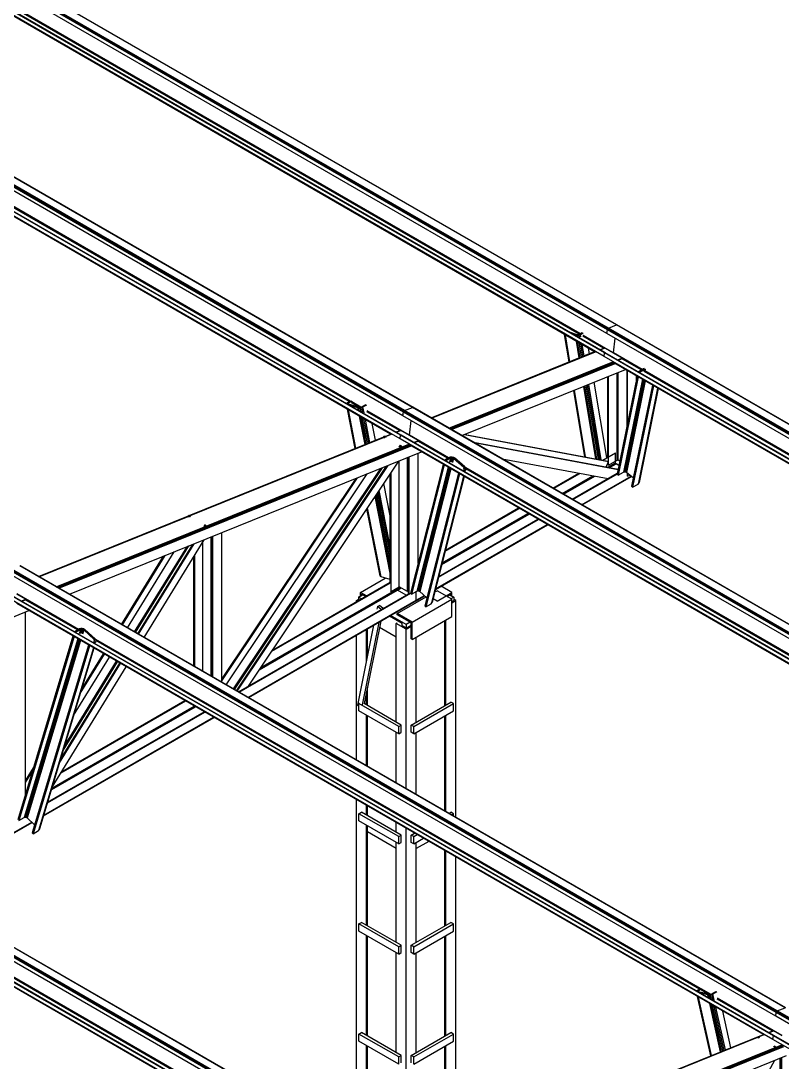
# Model space of a CAD drawing. Header units: millimetres. Extents: x 357 to 945, y 547 to 720.
# Drawn here: x 586.522 to 589.23, y 662.074 to 665.779 of the extents above; entities that cross this region are included whole.
import ezdxf

# ---------------------------------------------------------------- set-up
doc = ezdxf.new("R2010")
doc.units = ezdxf.units.MM
doc.layers.add('PLANTA-VIS', color=7, linetype='Continuous')

msp = doc.modelspace()

# ---------------------------------------------------------------- linework, layer by layer
at = {"layer": 'PLANTA-VIS', "extrusion": (6.79673e-13, 0.816497, 0.57735)}
for p, q in [((588.61002, 664.68318), (585.88766, 666.25494)), ((588.61127, 664.68458), (585.88891, 666.25634)), ((588.61264, 664.68545), (585.89028, 666.25721)), ((588.64061, 664.69676), (585.91825, 666.26851)), ((588.64192, 664.69697), (585.91955, 666.26873)), ((588.64293, 664.69649), (585.92057, 666.26824)), ((588.60705, 664.66667), (585.88469, 666.23843)), ((588.60863, 664.6797), (585.88626, 666.25146)), ((588.60909, 664.68146), (585.88673, 666.25322)), ((588.59709, 664.58421), (585.87472, 666.15597)), ((588.59866, 664.59724), (585.8763, 666.16899)), ((588.60041, 664.59795), (585.87805, 666.1697)), ((588.56404, 664.60178), (585.90789, 666.13531)), ((588.56306, 664.60159), (585.90981, 666.13344)), ((588.50838, 664.664), (586.01668, 666.10258)), ((588.50921, 664.66435), (586.01752, 666.10293)), ((588.51015, 664.66487), (586.01833, 666.10352)), ((588.51112, 664.66543), (586.019, 666.10426)), ((588.51201, 664.66594), (586.01942, 666.10504)), ((587.88332, 664.38659), (585.16096, 665.95834)), ((587.88378, 664.38836), (585.16142, 665.96011)), ((587.88471, 664.39007), (585.16235, 665.96183)), ((587.88596, 664.39147), (585.1636, 665.96323)), ((587.88734, 664.39234), (585.16498, 665.9641)), ((587.91531, 664.40362), (585.19295, 665.97538)), ((587.91661, 664.40383), (585.19425, 665.97559)), ((587.91763, 664.40335), (585.19527, 665.97511)), ((587.88173, 664.37356), (585.15937, 665.94532)), ((587.87173, 664.29109), (585.14937, 665.86284)), ((587.8733, 664.3041), (585.15094, 665.87586)), ((587.8387, 664.30863), (585.18251, 665.84219)), ((587.83772, 664.30844), (585.18443, 665.84032)), ((587.87505, 664.30481), (585.3088, 665.78644)), ((587.69419, 664.42615), (585.38159, 665.76134)), ((587.69331, 664.42564), (585.38256, 665.75976)), ((587.69234, 664.42508), (585.38289, 665.75844)), ((587.69142, 664.42455), (585.38319, 665.75721)), ((587.69069, 664.42413), (585.38326, 665.75633)), ((588.4722, 664.56486), (588.45586, 664.66348)), ((588.47274, 664.56508), (588.45649, 664.66311)), ((588.47507, 664.56602), (588.45924, 664.66153)), ((588.49817, 664.663), (588.47709, 664.67002)), ((588.49463, 664.66096), (588.48668, 664.66361)), ((588.49817, 664.663), (588.50071, 664.66253)), ((588.50071, 664.66253), (588.50374, 664.66265)), ((588.50368, 664.66039), (588.50861, 664.66146)), ((588.50374, 664.66265), (588.50677, 664.66331)), ((588.50677, 664.66331), (588.50936, 664.66442)), ((588.50861, 664.66146), (588.51282, 664.66327)), ((588.50999, 664.65312), (588.50861, 664.66146)), ((588.50936, 664.66442), (588.51889, 664.66991)), ((588.51282, 664.66327), (588.52245, 664.66883)), ((588.51434, 664.65406), (588.51282, 664.66327)), ((588.60705, 664.66667), (588.60863, 664.6797)), ((588.60705, 664.66667), (588.60863, 664.6797)), ((591.32941, 663.09492), (588.60705, 664.66667)), ((588.60863, 664.6797), (588.60909, 664.68146)), ((588.60863, 664.6797), (588.60909, 664.68146)), ((591.33099, 663.10795), (588.60863, 664.6797)), ((588.60909, 664.68146), (588.61002, 664.68318)), ((588.60909, 664.68146), (588.61002, 664.68318)), ((591.33145, 663.10971), (588.60909, 664.68146)), ((588.61002, 664.68318), (588.61127, 664.68458)), ((588.61002, 664.68318), (588.61127, 664.68458)), ((591.33238, 663.11143), (588.61002, 664.68318)), ((588.61127, 664.68458), (588.61264, 664.68545)), ((588.61127, 664.68458), (588.61264, 664.68545)), ((591.33363, 663.11283), (588.61127, 664.68458)), ((588.61264, 664.68545), (588.64061, 664.69676)), ((588.61264, 664.68545), (588.64061, 664.69676)), ((591.335, 663.11369), (588.61264, 664.68545)), ((588.64061, 664.69676), (588.64192, 664.69697)), ((588.64061, 664.69676), (588.64192, 664.69697)), ((591.36298, 663.125), (588.64061, 664.69676)), ((588.64192, 664.69697), (588.64293, 664.69649)), ((588.64192, 664.69697), (588.64293, 664.69649)), ((591.36428, 663.12521), (588.64192, 664.69697)), ((591.3653, 663.12473), (588.64293, 664.69649)), ((588.49463, 664.66096), (588.49878, 664.66022)), ((588.49499, 664.65881), (588.49463, 664.66096)), ((588.50815, 664.57939), (588.49827, 664.63899)), ((588.49878, 664.66022), (588.50368, 664.66039)), ((588.49943, 664.65624), (588.49878, 664.66022)), ((588.51192, 664.58092), (588.50272, 664.63642)), ((588.50488, 664.65314), (588.50368, 664.66039)), ((588.51654, 664.58278), (588.50817, 664.63328)), ((588.52133, 664.58472), (588.51382, 664.63001)), ((588.52555, 664.58643), (588.51881, 664.62714)), ((588.59456, 664.61424), (588.52117, 664.65661)), ((588.59545, 664.61456), (588.52185, 664.65705)), ((588.59665, 664.61493), (588.52241, 664.65779)), ((588.63007, 664.59676), (588.52277, 664.65871)), ((588.63031, 664.59764), (588.52287, 664.65967)), ((588.63031, 664.59764), (588.63658, 664.64962)), ((588.63031, 664.59764), (588.63658, 664.64962)), ((587.98142, 664.36652), (588.56338, 664.60172)), ((587.9817, 664.36636), (588.5644, 664.60185)), ((587.98294, 664.36564), (588.56601, 664.60128)), ((588.54516, 664.59435), (588.54194, 664.61378)), ((588.5816, 664.6088), (588.59698, 664.61502)), ((588.58285, 664.60809), (588.59887, 664.61456)), ((588.59709, 664.58421), (588.59866, 664.59724)), ((588.59709, 664.58421), (588.59866, 664.59724)), ((588.59866, 664.59724), (588.60041, 664.59795)), ((588.59866, 664.59724), (588.60041, 664.59795)), ((591.32102, 663.02548), (588.59866, 664.59724)), ((591.32277, 663.02619), (588.60041, 664.59795)), ((588.62999, 664.5966), (588.63007, 664.59676)), ((588.62999, 664.5966), (588.63007, 664.59676)), ((588.63007, 664.59676), (588.63031, 664.59764)), ((588.63007, 664.59676), (588.63031, 664.59764)), ((588.73156, 664.53817), (588.63007, 664.59676)), ((588.73244, 664.53868), (588.63031, 664.59764)), ((588.04517, 664.32971), (588.62823, 664.56536)), ((588.04717, 664.32856), (588.62987, 664.56405)), ((588.04965, 664.32713), (588.63161, 664.56232)), ((588.0522, 664.32565), (588.63384, 664.56072)), ((588.05446, 664.32435), (588.6361, 664.55942)), ((588.59709, 664.58421), (588.59712, 664.58332)), ((591.31945, 663.01246), (588.59709, 664.58421)), ((588.59709, 664.58421), (588.59712, 664.58332)), ((591.2864, 663.03002), (588.63025, 664.56355)), ((591.28542, 663.02983), (588.63217, 664.56168)), ((588.64507, 664.57216), (588.6611, 664.57864)), ((588.64707, 664.571), (588.66246, 664.57722)), ((588.72894, 664.53665), (588.66201, 664.5753)), ((588.72966, 664.53707), (588.66251, 664.57584)), ((588.73058, 664.5376), (588.66256, 664.57688)), ((588.09148, 664.30298), (588.67312, 664.53805)), ((588.61213, 664.21155), (588.61213, 664.5134)), ((588.64325, 664.21582), (588.64325, 664.52597)), ((588.71463, 664.51408), (588.64358, 664.16732)), ((588.64422, 664.2162), (588.64422, 664.52637)), ((588.64537, 664.21634), (588.64537, 664.52683)), ((588.64652, 664.2162), (588.64652, 664.5273)), ((588.64749, 664.21582), (588.64749, 664.52769)), ((588.6786, 664.33822), (588.6786, 664.53488)), ((588.68072, 664.34858), (588.68072, 664.53365)), ((588.71183, 664.50043), (588.71183, 664.51569)), ((588.71314, 664.50678), (588.71314, 664.51494)), ((588.7136, 664.50902), (588.7136, 664.51467)), ((588.71796, 664.53031), (588.71791, 664.5301)), ((588.71796, 664.53031), (588.73705, 664.54134)), ((588.71892, 664.52952), (588.71796, 664.53031)), ((588.72195, 664.52777), (588.74051, 664.53849)), ((588.73705, 664.54134), (588.74075, 664.54263)), ((588.74051, 664.53849), (588.73894, 664.53079)), ((591.23074, 663.09224), (588.73905, 664.53082)), ((591.23157, 663.09259), (588.73988, 664.53117)), ((588.74051, 664.53849), (588.7431, 664.5394)), ((591.23251, 663.09311), (588.74069, 664.53176)), ((591.23348, 663.09368), (588.74136, 664.5325)), ((591.23437, 663.09419), (588.74178, 664.53328)), ((588.7431, 664.5394), (588.74194, 664.53375)), ((588.7431, 664.5394), (588.74443, 664.53943)), ((588.56759, 664.22063), (588.52492, 664.47815)), ((588.57174, 664.21986), (588.52869, 664.47968)), ((588.57683, 664.21891), (588.53331, 664.48154)), ((588.5821, 664.21792), (588.5381, 664.48348)), ((588.58675, 664.21705), (588.54233, 664.48519)), ((588.60629, 664.22541), (588.56193, 664.49311)), ((588.61001, 664.22857), (588.61001, 664.51254)), ((588.71825, 664.51199), (588.64662, 664.16241)), ((588.7333, 664.5033), (588.66571, 664.17343)), ((588.73545, 664.50206), (588.66831, 664.17434)), ((588.73815, 664.5005), (588.67134, 664.17441)), ((588.741, 664.49885), (588.67436, 664.17364)), ((588.74354, 664.49739), (588.6769, 664.17215)), ((588.76884, 664.48278), (588.69505, 664.12262)), ((588.77245, 664.48069), (588.69851, 664.11978)), ((588.52801, 664.22803), (588.48897, 664.46362)), ((588.5286, 664.22792), (588.48951, 664.46384)), ((588.53117, 664.22744), (588.49184, 664.46478)), ((588.78751, 664.472), (588.7176, 664.1308)), ((588.78957, 664.47081), (588.72043, 664.1334)), ((588.78989, 664.47063), (588.72147, 664.13672)), ((587.6809, 664.41691), (587.68152, 664.41825)), ((587.68152, 664.41825), (587.68437, 664.42048)), ((587.68437, 664.42048), (587.69621, 664.42732)), ((587.68539, 664.41674), (587.68603, 664.41814)), ((587.68594, 664.41554), (587.68539, 664.41674)), ((587.68762, 664.41469), (587.68594, 664.41554)), ((587.68603, 664.41814), (587.68779, 664.41952)), ((587.68661, 664.4152), (587.68603, 664.41814)), ((587.72461, 664.40422), (587.68762, 664.41469)), ((587.68779, 664.41952), (587.69977, 664.42643)), ((587.68847, 664.41604), (587.68779, 664.41952)), ((587.72108, 664.40218), (587.69229, 664.41033)), ((587.72536, 664.40412), (587.6984, 664.41968)), ((587.72724, 664.40388), (587.69909, 664.42013)), ((587.72886, 664.40399), (587.69964, 664.42087)), ((587.73051, 664.40417), (587.69996, 664.4218)), ((587.73176, 664.40447), (587.70004, 664.42278)), ((587.72108, 664.40218), (587.72519, 664.40162)), ((587.72295, 664.39263), (587.72108, 664.40218)), ((587.72461, 664.40422), (587.72714, 664.40387)), ((587.72519, 664.40162), (587.73007, 664.40195)), ((587.72714, 664.40387), (587.73014, 664.40408)), ((587.73007, 664.40195), (587.73498, 664.40313)), ((587.73303, 664.38681), (587.73007, 664.40195)), ((587.73014, 664.40408), (587.73316, 664.4048)), ((587.73316, 664.4048), (587.73575, 664.40593)), ((587.73498, 664.40313), (587.73918, 664.40497)), ((587.73882, 664.38351), (587.73498, 664.40313)), ((587.73575, 664.40593), (587.74957, 664.41391)), ((587.73918, 664.40497), (587.75313, 664.41302)), ((587.7432, 664.38444), (587.73918, 664.40497)), ((587.88734, 664.39234), (587.91531, 664.40362)), ((587.88734, 664.39234), (587.91531, 664.40362)), ((587.91531, 664.40362), (587.91661, 664.40383)), ((587.91531, 664.40362), (587.91661, 664.40383)), ((590.63767, 662.83186), (587.91531, 664.40362)), ((587.91661, 664.40383), (587.91763, 664.40335)), ((587.91661, 664.40383), (587.91763, 664.40335)), ((590.63897, 662.83208), (587.91661, 664.40383)), ((590.63999, 662.83159), (587.91763, 664.40335)), ((587.71151, 664.25744), (587.68417, 664.3971)), ((587.71199, 664.25763), (587.68475, 664.39676)), ((587.71425, 664.25855), (587.68751, 664.39517)), ((587.72746, 664.39002), (587.72519, 664.40162)), ((587.74664, 664.27163), (587.72691, 664.37242)), ((587.75034, 664.27313), (587.73141, 664.36982)), ((587.75492, 664.27498), (587.73699, 664.3666)), ((587.86918, 664.32108), (587.75313, 664.38808)), ((587.87008, 664.32141), (587.75382, 664.38853)), ((587.87127, 664.32177), (587.75437, 664.38927)), ((587.9047, 664.3036), (587.7547, 664.3902)), ((587.90494, 664.30448), (587.75477, 664.39118)), ((587.88173, 664.37356), (587.88332, 664.38659)), ((587.88173, 664.37356), (587.88332, 664.38659)), ((590.60409, 662.80181), (587.88173, 664.37356)), ((587.88332, 664.38659), (587.88378, 664.38836)), ((587.88332, 664.38659), (587.88378, 664.38836)), ((590.60568, 662.81483), (587.88332, 664.38659)), ((587.88378, 664.38836), (587.88471, 664.39007)), ((587.88378, 664.38836), (587.88471, 664.39007)), ((590.60615, 662.8166), (587.88378, 664.38836)), ((587.88471, 664.39007), (587.88596, 664.39147)), ((587.88471, 664.39007), (587.88596, 664.39147)), ((590.60707, 662.81831), (587.88471, 664.39007)), ((587.88596, 664.39147), (587.88734, 664.39234)), ((587.88596, 664.39147), (587.88734, 664.39234)), ((590.60832, 662.81971), (587.88596, 664.39147)), ((590.6097, 662.82058), (587.88734, 664.39234)), ((587.75969, 664.27691), (587.74279, 664.36325)), ((587.76392, 664.27862), (587.74793, 664.36028)), ((587.78361, 664.28658), (587.77189, 664.34645)), ((587.90494, 664.30448), (587.91126, 664.35652)), ((587.90494, 664.30448), (587.91126, 664.35652)), ((587.12065, 664.01864), (587.81349, 664.29865)), ((587.12093, 664.01848), (587.81323, 664.29827)), ((587.12217, 664.01776), (587.81212, 664.2966)), ((587.81116, 664.29517), (587.8155, 664.30166)), ((587.81399, 664.29354), (587.81833, 664.30003)), ((587.81833, 664.30003), (587.8155, 664.30166)), ((587.81774, 664.30037), (587.83803, 664.30857)), ((587.81802, 664.3002), (587.83904, 664.3087)), ((587.81833, 664.30003), (587.82203, 664.29679)), ((587.81904, 664.2994), (587.84065, 664.30813)), ((587.85626, 664.31566), (587.87162, 664.32187)), ((587.8575, 664.31494), (587.87351, 664.32141)), ((587.87173, 664.29109), (587.8733, 664.3041)), ((587.87173, 664.29109), (587.8733, 664.3041)), ((587.87173, 664.29109), (587.87177, 664.29017)), ((590.59409, 662.71933), (587.87173, 664.29109)), ((587.87173, 664.29109), (587.87177, 664.29017)), ((587.8733, 664.3041), (587.87505, 664.30481)), ((587.8733, 664.3041), (587.87505, 664.30481)), ((590.59567, 662.73235), (587.8733, 664.3041)), ((588.02873, 664.21609), (587.87505, 664.30481)), ((587.90462, 664.30345), (587.9047, 664.3036)), ((587.90462, 664.30345), (587.9047, 664.3036)), ((587.9047, 664.3036), (587.90494, 664.30448)), ((587.9047, 664.3036), (587.90494, 664.30448)), ((588.0425, 664.22404), (587.9047, 664.3036)), ((588.04339, 664.22455), (587.90494, 664.30448)), ((588.10074, 664.30672), (588.61302, 664.21104)), ((588.10261, 664.30748), (588.61019, 664.21268)), ((586.64863, 663.76531), (587.90288, 664.27221)), ((586.65064, 663.76415), (587.90451, 664.2709)), ((586.65311, 663.76272), (587.90626, 664.26918)), ((586.65566, 663.76125), (587.9085, 664.26758)), ((586.65792, 663.75995), (587.91076, 664.26627)), ((587.86844, 664.26211), (587.87277, 664.26859)), ((587.87127, 664.26047), (587.8756, 664.26696)), ((587.8756, 664.26696), (587.87277, 664.26859)), ((587.8756, 664.26696), (587.87931, 664.26372)), ((590.56106, 662.73688), (587.90487, 664.27043)), ((590.56008, 662.73669), (587.90679, 664.26856)), ((587.91973, 664.27902), (587.93573, 664.28548)), ((587.92173, 664.27786), (587.9371, 664.28407)), ((588.03989, 664.22253), (587.93666, 664.28212)), ((588.04061, 664.22295), (587.93715, 664.28268)), ((588.04153, 664.22348), (587.9372, 664.28371)), ((588.1319, 664.27964), (588.64689, 664.18345)), ((588.13473, 664.278), (588.64667, 664.18239)), ((586.69494, 663.73857), (587.94777, 664.2449)), ((587.89718, 663.74875), (587.89718, 664.22446)), ((587.90001, 663.75039), (587.90001, 664.2256)), ((587.90072, 663.73986), (587.90072, 664.22588)), ((587.90355, 663.74109), (587.90355, 664.22703)), ((587.93537, 663.84986), (587.93537, 664.23989)), ((588.02789, 664.2156), (588.04698, 664.22662)), ((588.03303, 664.2136), (588.05041, 664.22363)), ((588.05041, 664.22363), (588.04663, 664.20871)), ((588.04698, 664.22662), (588.05118, 664.22807)), ((588.05299, 664.22452), (588.04916, 664.20938)), ((588.05041, 664.22363), (588.05299, 664.22452)), ((588.05118, 664.22807), (588.05609, 664.22811)), ((588.05601, 664.22455), (588.05219, 664.20943)), ((588.05299, 664.22452), (588.05601, 664.22455)), ((588.05902, 664.2237), (588.05526, 664.20886)), ((588.05601, 664.22455), (588.05902, 664.2237)), ((588.05609, 664.22811), (588.06097, 664.22673)), ((588.06154, 664.22212), (588.05791, 664.20775)), ((588.05902, 664.2237), (588.06154, 664.22212)), ((588.06097, 664.22673), (588.06508, 664.22417)), ((588.09855, 664.18987), (588.06154, 664.22212)), ((588.10208, 664.19191), (588.06508, 664.22417)), ((588.235, 664.22011), (588.61093, 664.1499)), ((588.59246, 664.21599), (588.63767, 664.24209)), ((588.60613, 664.22633), (588.61001, 664.22857)), ((588.63767, 664.20616), (588.63767, 664.24209)), ((587.27838, 663.40172), (587.80269, 664.18627)), ((587.28039, 663.40056), (587.80651, 664.18781)), ((587.28192, 663.39968), (587.8094, 664.18898)), ((587.28926, 663.39544), (587.82333, 664.19461)), ((587.29209, 663.39381), (587.8287, 664.19678)), ((587.33169, 663.41133), (587.86692, 664.21223)), ((587.80423, 664.18125), (587.80375, 664.18369)), ((587.86819, 663.76549), (587.86819, 664.21274)), ((588.02414, 664.20081), (587.90826, 663.7427)), ((588.0278, 664.1987), (587.91146, 663.73884)), ((588.04202, 664.19049), (587.93055, 663.74986)), ((588.04408, 664.1893), (587.93314, 663.75075)), ((588.04671, 664.18778), (587.93616, 663.75078)), ((588.04952, 664.18616), (587.93917, 663.74993)), ((588.05207, 664.18469), (587.94169, 663.74835)), ((588.02789, 664.2156), (588.02781, 664.2153)), ((588.02904, 664.21459), (588.02789, 664.2156)), ((590.59741, 662.73305), (588.03116, 664.21468)), ((588.09322, 664.17885), (588.09837, 664.18183)), ((588.09855, 664.18987), (588.09731, 664.185)), ((588.09837, 664.18183), (588.10012, 664.18345)), ((588.10022, 664.1878), (588.09855, 664.18987)), ((588.10022, 664.1878), (588.09914, 664.18352)), ((588.10012, 664.18345), (588.10077, 664.18553)), ((588.10077, 664.18553), (588.10022, 664.1878)), ((588.1018, 664.17884), (588.10464, 664.18146)), ((588.10479, 664.18853), (588.10208, 664.19191)), ((590.41656, 662.8544), (588.10395, 664.18958)), ((588.10464, 664.18146), (588.10403, 664.17903)), ((588.10464, 664.18146), (588.1057, 664.18487)), ((588.1057, 664.18487), (588.10479, 664.18853)), ((588.1057, 664.18487), (588.10484, 664.18148)), ((590.41567, 662.85389), (588.10492, 664.188)), ((590.4147, 662.85332), (588.10525, 664.18669)), ((590.41378, 662.8528), (588.10555, 664.18546)), ((590.41306, 662.85238), (588.10562, 664.18458)), ((588.60454, 664.19136), (588.61302, 664.21104)), ((588.61302, 664.21104), (588.61019, 664.21268)), ((588.6102, 664.1903), (588.63767, 664.20616)), ((588.61167, 664.19003), (588.63783, 664.20513)), ((588.61213, 664.19786), (588.64325, 664.21582)), ((588.61213, 664.19786), (588.61213, 664.20899)), ((588.61342, 664.1897), (588.63829, 664.20406)), ((588.61515, 664.18938), (588.63897, 664.20314)), ((588.61661, 664.18911), (588.63979, 664.20249)), ((588.63783, 664.20513), (588.63767, 664.20616)), ((588.63829, 664.20406), (588.63783, 664.20513)), ((588.63897, 664.20314), (588.63829, 664.20406)), ((588.63979, 664.20249), (588.63897, 664.20314)), ((588.64963, 664.19681), (588.63979, 664.20249)), ((588.64325, 664.21582), (588.64422, 664.2162)), ((588.64422, 664.2162), (588.64537, 664.21634)), ((588.64537, 664.21634), (588.64652, 664.2162)), ((588.64652, 664.2162), (588.64749, 664.21582)), ((588.65288, 664.21271), (588.64749, 664.21582)), ((587.2371, 663.4303), (587.71996, 664.15283)), ((587.2371, 663.43616), (587.71459, 664.15066)), ((587.25292, 663.41642), (587.75436, 664.16673)), ((587.78029, 664.14542), (587.77981, 664.14786)), ((587.78427, 664.15138), (587.78379, 664.15382)), ((587.7878, 664.15665), (587.78732, 664.1591)), ((587.83637, 663.77987), (587.83637, 664.16651)), ((587.8392, 663.74875), (587.8392, 664.17074)), ((588.07887, 664.16921), (587.95942, 663.69704)), ((588.08253, 664.1671), (587.96285, 663.69404)), ((588.09675, 664.15889), (587.98194, 663.70507)), ((588.09865, 664.15779), (587.98479, 663.70769)), ((588.09882, 664.15769), (587.98584, 663.7111)), ((588.09752, 664.17637), (588.1018, 664.17884)), ((588.1018, 664.17884), (588.10136, 664.17711)), ((588.41518, 664.11609), (588.50728, 664.16926)), ((588.4173, 664.11486), (588.51049, 664.16866)), ((588.44842, 664.0969), (588.5575, 664.15988)), ((588.44939, 664.09633), (588.55898, 664.1596)), ((588.45054, 664.09567), (588.56072, 664.15928)), ((588.45169, 664.09501), (588.56245, 664.15896)), ((588.45266, 664.09445), (588.56391, 664.15868)), ((588.48377, 664.07649), (588.64392, 664.16895)), ((588.48589, 664.07526), (588.64446, 664.16681)), ((588.51701, 664.0573), (588.69301, 664.15891)), ((588.51831, 664.05655), (588.69408, 664.15803)), ((588.51877, 664.05628), (588.69446, 664.15772)), ((588.64662, 664.16241), (588.64446, 664.16418)), ((588.64662, 664.16241), (588.66571, 664.17343)), ((588.66571, 664.17343), (588.66831, 664.17434)), ((588.66831, 664.17434), (588.67134, 664.17441)), ((588.67134, 664.17441), (588.67436, 664.17364)), ((588.67436, 664.17364), (588.6769, 664.17215)), ((588.70112, 664.15225), (588.6769, 664.17215)), ((588.68072, 664.15826), (588.68072, 664.16901)), ((588.68072, 664.15826), (588.68841, 664.1627)), ((587.77338, 664.13507), (587.7729, 664.13752)), ((587.77647, 664.1397), (587.77599, 664.14214)), ((587.83637, 663.90855), (587.79731, 664.10806)), ((587.83637, 664.01709), (587.81375, 664.13266)), ((588.69851, 664.11978), (588.69505, 664.12262)), ((588.69851, 664.11978), (588.7176, 664.1308)), ((588.7176, 664.1308), (588.72043, 664.1334)), ((588.72043, 664.1334), (588.72147, 664.13672)), ((587.74406, 664.0912), (587.74358, 664.09365)), ((587.74445, 664.0918), (587.74398, 664.09424)), ((587.74634, 664.09463), (587.74587, 664.09707)), ((587.83637, 663.81331), (587.78289, 664.08648)), ((587.83637, 663.83373), (587.78598, 664.09111)), ((587.83637, 663.85898), (587.7898, 664.09683)), ((587.83637, 663.88526), (587.79378, 664.10279)), ((587.80032, 663.80382), (587.75357, 664.04261)), ((587.80122, 663.80185), (587.75397, 664.04321)), ((587.80393, 663.80049), (587.75586, 664.04603)), ((588.03166, 663.89221), (588.29516, 664.04434)), ((588.03238, 663.89508), (588.29304, 664.04556)), ((586.58488, 663.80212), (587.11876, 664.01788)), ((586.58517, 663.80195), (587.11853, 664.01751)), ((586.58641, 663.80124), (587.11753, 664.01589)), ((587.11668, 664.0145), (587.1196, 664.01925)), ((587.11951, 664.01287), (587.12243, 664.01761)), ((587.12243, 664.01761), (587.1196, 664.01925)), ((587.12243, 664.01761), (587.12567, 664.01536)), ((588.0082, 663.79946), (588.36375, 664.00474)), ((588.00892, 663.80233), (588.36163, 664.00596)), ((588.01956, 663.8444), (588.33051, 664.02393)), ((588.0199, 663.84571), (588.32954, 664.02449)), ((588.02029, 663.84726), (588.3284, 664.02515)), ((588.02068, 663.84882), (588.32725, 664.02581)), ((588.02102, 663.85014), (588.32627, 664.02638)), ((587.17396, 663.98143), (587.17688, 663.98618)), ((587.17679, 663.9798), (587.1797, 663.98454)), ((587.1797, 663.98454), (587.17688, 663.98618)), ((587.1797, 663.98454), (587.18295, 663.98229)), ((587.2371, 663.42556), (587.2371, 663.95769)), ((587.99695, 663.75501), (588.39662, 663.98576)), ((587.99711, 663.75563), (588.39616, 663.98603)), ((587.99755, 663.75739), (588.39486, 663.98678)), ((586.96104, 663.58494), (587.17483, 663.93252)), ((587.16992, 663.46434), (587.16992, 663.92454)), ((587.19892, 663.4476), (587.19892, 663.94225)), ((587.20174, 663.44597), (587.20174, 663.9434)), ((587.20245, 663.44556), (587.20245, 663.94368)), ((587.20528, 663.44393), (587.20528, 663.94483)), ((586.90176, 663.61916), (587.06794, 663.88932)), ((586.92722, 663.60447), (587.11384, 663.90787)), ((586.92922, 663.60331), (587.11745, 663.90933)), ((586.93076, 663.60243), (587.12022, 663.91045)), ((586.93819, 663.59813), (587.13363, 663.91587)), ((586.94102, 663.5965), (587.13873, 663.91793)), ((586.88092, 663.6312), (587.03034, 663.87412)), ((586.88374, 663.62957), (587.03544, 663.87619)), ((587.1381, 663.48271), (587.1381, 663.87281)), ((587.14093, 663.48108), (587.14093, 663.87741)), ((589.20914, 662.25043), (586.48678, 663.82218)), ((589.20961, 662.2522), (586.48725, 663.82396)), ((589.21054, 662.25391), (586.48817, 663.82567)), ((589.21179, 662.25531), (586.48943, 663.82707)), ((589.21317, 662.25618), (586.49081, 663.82794)), ((589.24113, 662.26746), (586.51877, 663.83922)), ((589.24243, 662.26767), (586.52007, 663.83943)), ((589.24345, 662.26719), (586.52109, 663.83895)), ((587.90001, 663.82289), (587.90072, 663.82248)), ((587.90001, 663.81865), (587.90072, 663.81906)), ((587.90001, 663.8162), (587.90072, 663.81661)), ((589.20756, 662.2374), (586.4852, 663.80916)), ((587.4152, 663.5363), (587.83673, 663.77966)), ((587.41787, 663.54029), (587.83637, 663.78191)), ((587.73045, 663.74524), (587.81883, 663.79627)), ((587.80122, 663.80185), (587.80032, 663.80382)), ((587.80393, 663.80049), (587.80122, 663.80185)), ((587.83637, 663.7913), (587.80393, 663.80049)), ((587.90001, 663.78028), (587.90072, 663.78069)), ((587.90001, 663.77915), (587.90072, 663.77956)), ((587.90001, 663.77782), (587.90072, 663.77823)), ((587.90001, 663.7765), (587.90072, 663.7769)), ((587.90001, 663.77538), (587.90072, 663.77579)), ((589.19913, 662.16795), (586.47677, 663.7397)), ((586.71247, 663.60533), (586.47852, 663.74041)), ((586.72612, 663.61336), (586.50816, 663.7392)), ((586.727, 663.61387), (586.5084, 663.74008)), ((587.29672, 663.39114), (587.90319, 663.74129)), ((587.29884, 663.38991), (587.90907, 663.74223)), ((587.37078, 663.46982), (587.86197, 663.75341)), ((587.372, 663.47165), (587.86116, 663.75406)), ((587.37343, 663.4738), (587.86047, 663.75499)), ((587.37488, 663.47597), (587.86001, 663.75606)), ((587.37611, 663.4778), (587.85985, 663.75709)), ((587.72338, 663.72891), (587.73752, 663.73708)), ((587.75165, 663.733), (587.73045, 663.74524)), ((587.73045, 663.73299), (587.73045, 663.74524)), ((587.73398, 663.73503), (587.73398, 663.73912)), ((587.74812, 663.73096), (587.73398, 663.73912)), ((587.8392, 663.74875), (587.83673, 663.75018)), ((587.8392, 663.74875), (587.86819, 663.76549)), ((587.85985, 663.75709), (587.8713, 663.7637)), ((587.85985, 663.75709), (587.85985, 663.76067)), ((587.85985, 663.75709), (587.85985, 663.76067)), ((587.86001, 663.75606), (587.85985, 663.75709)), ((587.86001, 663.75606), (587.85985, 663.75709)), ((587.86001, 663.75606), (587.87227, 663.76313)), ((587.86047, 663.75499), (587.86001, 663.75606)), ((587.86047, 663.75499), (587.86001, 663.75606)), ((587.86047, 663.75499), (587.87343, 663.76247)), ((587.86116, 663.75406), (587.86047, 663.75499)), ((587.86116, 663.75406), (587.86047, 663.75499)), ((587.86116, 663.75406), (587.87457, 663.76181)), ((587.86197, 663.75341), (587.86116, 663.75406)), ((587.86197, 663.75341), (587.86116, 663.75406)), ((587.86197, 663.75341), (587.87554, 663.76125)), ((587.89308, 663.73545), (587.86197, 663.75341)), ((587.89308, 663.73545), (587.86197, 663.75341)), ((587.89718, 663.74875), (587.86819, 663.76549)), ((587.89718, 663.74875), (587.90001, 663.75039)), ((587.91146, 663.73884), (587.90907, 663.74092)), ((587.91146, 663.73884), (587.93055, 663.74986)), ((587.92844, 663.71749), (587.92844, 663.74864)), ((587.92844, 663.71749), (587.92844, 663.74864)), ((587.93055, 663.74986), (587.93314, 663.75075)), ((587.93314, 663.75075), (587.93616, 663.75078)), ((587.93616, 663.75078), (587.93917, 663.74993)), ((587.93917, 663.74993), (587.94169, 663.74835)), ((587.96686, 663.72641), (587.94169, 663.74835)), ((587.99489, 663.74686), (588.00268, 663.75136)), ((588.05572, 663.72075), (588.00268, 663.75136)), ((588.00268, 663.71462), (588.05572, 663.74524)), ((588.05572, 663.74524), (588.01787, 663.76709)), ((588.03804, 663.73095), (588.05218, 663.73912)), ((588.04865, 663.73708), (588.06279, 663.72891)), ((588.05218, 663.73503), (588.05218, 663.73912)), ((588.05572, 663.73299), (588.05572, 663.74524)), ((589.19755, 662.15493), (586.47519, 663.72668)), ((589.16453, 662.17248), (586.50834, 663.70603)), ((589.16354, 662.17228), (586.51026, 663.70416)), ((586.52319, 663.71461), (586.5392, 663.72108)), ((586.5252, 663.71346), (586.54056, 663.71967)), ((586.7235, 663.61185), (586.54013, 663.71772)), ((586.72423, 663.61227), (586.54061, 663.71828)), ((586.72514, 663.6128), (586.54067, 663.7193)), ((587.32995, 663.37195), (587.92844, 663.71749)), ((587.33125, 663.3712), (587.92811, 663.7158)), ((587.33171, 663.37093), (587.92719, 663.71474)), ((587.71631, 663.71658), (587.72338, 663.72066)), ((587.71976, 663.71459), (587.71631, 663.71658)), ((587.71631, 663.71259), (587.71631, 663.71658)), ((587.73398, 663.72279), (587.72338, 663.72891)), ((587.72338, 663.72891), (587.72338, 663.71667)), ((587.7907, 663.69489), (587.79777, 663.69897)), ((587.81107, 663.6881), (587.79777, 663.69897)), ((587.86126, 663.66972), (587.96391, 663.72898)), ((587.9143, 663.6391), (588.05572, 663.72075)), ((587.92719, 663.71474), (587.95911, 663.73316)), ((587.92811, 663.7158), (587.92719, 663.71474)), ((587.92811, 663.7158), (587.92719, 663.71474)), ((587.92811, 663.7158), (587.95875, 663.73348)), ((587.92844, 663.71749), (587.92811, 663.7158)), ((587.92844, 663.71749), (587.92811, 663.7158)), ((587.92844, 663.71749), (587.95771, 663.73439)), ((587.96285, 663.69404), (587.98194, 663.70507)), ((587.98194, 663.70507), (587.98479, 663.70769)), ((587.98479, 663.70769), (587.98584, 663.7111)), ((588.00268, 663.71462), (587.98877, 663.72266)), ((588.06279, 663.72891), (588.05218, 663.72279)), ((588.05572, 663.65951), (588.05572, 663.72075)), ((588.05572, 663.7125), (588.06279, 663.71658)), ((588.05572, 663.70842), (588.06986, 663.71658)), ((588.06279, 663.72891), (588.06279, 663.71658)), ((588.06986, 663.71658), (588.06279, 663.72066)), ((588.06986, 662.94476), (588.06986, 663.71658)), ((585.2984, 663.17417), (586.55124, 663.6805)), ((586.53883, 663.02671), (586.53883, 663.67548)), ((587.7907, 663.69489), (587.7888, 663.68543)), ((587.804, 663.68402), (587.7907, 663.69489)), ((587.89308, 663.63093), (587.83756, 663.66299)), ((587.86126, 663.66563), (587.86126, 663.66972)), ((587.9143, 663.6391), (587.86126, 663.66972)), ((587.91076, 663.63706), (587.86126, 663.66563)), ((587.96285, 663.69404), (587.95942, 663.69704)), ((587.77726, 663.62817), (587.71999, 663.3438)), ((587.79551, 663.63871), (587.73647, 663.34558)), ((587.80258, 663.64279), (587.74354, 663.34963)), ((587.87887, 663.63497), (587.83395, 663.66091)), ((587.85773, 663.63493), (587.86119, 663.63693)), ((587.85773, 663.2837), (587.85773, 663.63493)), ((587.89308, 663.61452), (587.85773, 663.63493)), ((587.87887, 663.63497), (587.87894, 663.63501)), ((587.87887, 663.62673), (587.87887, 663.63497)), ((587.89308, 663.6186), (587.87894, 663.62677)), ((587.90722, 663.6391), (587.89308, 663.63093)), ((587.89308, 663.63093), (587.89308, 663.6186)), ((587.89308, 663.6186), (587.91076, 663.62881)), ((587.89308, 663.61452), (587.91076, 663.62473)), ((587.91076, 663.5799), (587.91076, 663.63706)), ((587.9143, 663.57786), (588.05572, 663.65951)), ((587.9143, 663.57786), (587.9143, 663.6391)), ((588.03097, 663.3429), (588.03097, 663.64522)), ((588.0345, 663.34494), (588.0345, 663.64726)), ((586.70789, 663.59006), (586.51178, 662.93656)), ((586.71158, 663.58793), (586.51517, 662.93344)), ((586.71253, 663.60551), (586.71214, 663.60421)), ((586.71253, 663.60551), (586.73162, 663.61654)), ((586.71592, 663.6024), (586.71253, 663.60551)), ((586.71592, 663.6024), (586.71583, 663.60208)), ((586.71592, 663.6024), (586.73501, 663.61342)), ((589.20088, 662.16865), (586.7171, 663.60266)), ((586.73501, 663.61342), (586.73037, 663.59796)), ((586.73162, 663.61654), (586.73581, 663.61795)), ((586.73759, 663.6143), (586.73289, 663.59863)), ((586.73501, 663.61342), (586.73759, 663.6143)), ((586.73581, 663.61795), (586.74071, 663.61792)), ((586.7406, 663.61427), (586.73593, 663.59868)), ((586.73759, 663.6143), (586.7406, 663.61427)), ((586.7436, 663.61336), (586.73902, 663.5981)), ((586.7406, 663.61427), (586.7436, 663.61336)), ((586.74071, 663.61792), (586.74555, 663.61644)), ((586.74609, 663.61171), (586.74167, 663.59698)), ((586.7436, 663.61336), (586.74609, 663.61171)), ((586.74555, 663.61644), (586.74963, 663.61375)), ((586.78271, 663.57807), (586.74609, 663.61171)), ((586.78625, 663.58011), (586.74963, 663.61375)), ((587.71631, 663.14889), (587.71631, 663.59298)), ((587.75166, 663.50105), (587.75166, 663.61339)), ((587.7552, 663.51861), (587.7552, 663.61543)), ((587.85773, 663.58594), (587.79807, 663.62039)), ((587.89308, 663.04683), (587.89308, 663.61452)), ((586.72503, 663.58016), (586.53426, 662.94446)), ((586.72701, 663.57902), (586.53684, 662.94534)), ((586.72958, 663.57753), (586.53986, 662.94532)), ((586.73236, 663.57593), (586.54285, 662.94441)), ((586.73491, 663.57445), (586.54534, 662.94275)), ((586.76319, 663.55813), (586.56264, 662.88985)), ((586.76678, 663.55569), (586.56603, 662.88673)), ((586.76678, 663.55569), (586.76571, 663.55668)), ((586.76678, 663.55569), (586.7671, 663.55587)), ((586.77822, 663.56737), (586.78248, 663.56983)), ((586.78271, 663.57807), (586.78149, 663.57399)), ((586.78248, 663.56983), (586.78424, 663.57146)), ((586.78262, 663.56483), (586.78587, 663.56671)), ((586.78437, 663.57592), (586.78271, 663.57807)), ((586.78437, 663.57592), (586.78334, 663.57251)), ((586.78424, 663.57146), (586.78489, 663.5736)), ((586.78489, 663.5736), (586.78437, 663.57592)), ((586.78587, 663.56671), (586.78567, 663.56603)), ((586.78587, 663.56671), (586.78872, 663.56936)), ((586.78892, 663.57661), (586.78625, 663.58011)), ((588.94044, 662.33594), (586.78686, 663.57931)), ((588.93955, 662.33543), (586.78825, 663.57749)), ((586.78872, 663.56936), (586.7883, 663.56797)), ((586.78872, 663.56936), (586.7898, 663.57284)), ((586.7898, 663.57284), (586.78892, 663.57661)), ((586.7898, 663.57284), (586.78908, 663.57044)), ((588.93858, 662.33487), (586.78909, 663.57587)), ((588.93766, 662.33434), (586.78937, 663.57466)), ((588.93693, 662.33392), (586.7896, 663.57369)), ((587.9143, 663.57786), (587.91076, 663.5799)), ((587.92844, 663.2837), (587.92844, 663.58602)), ((586.78033, 663.54823), (586.58513, 662.89775)), ((586.78208, 663.54722), (586.58798, 662.9004)), ((586.78211, 663.54721), (586.58905, 662.90388)), ((586.71028, 663.30785), (586.83774, 663.51508)), ((586.73354, 663.38538), (586.81972, 663.52549)), ((586.73719, 663.39754), (586.8169, 663.52712)), ((586.63375, 663.05285), (586.89702, 663.48086)), ((586.6596, 663.13898), (586.877, 663.49242)), ((586.66325, 663.15115), (586.87417, 663.49405)), ((586.67285, 663.18314), (586.86674, 663.49835)), ((586.67483, 663.18974), (586.8652, 663.49923)), ((586.67742, 663.19835), (586.8632, 663.50039)), ((587.3434, 663.49484), (587.34684, 663.49683)), ((587.34607, 663.49883), (587.3495, 663.50082)), ((587.29898, 663.42837), (587.30241, 663.43035)), ((587.30019, 663.43019), (587.30363, 663.43218)), ((587.30163, 663.43235), (587.30507, 663.43433)), ((587.30308, 663.43451), (587.30652, 663.4365)), ((587.30431, 663.43635), (587.30774, 663.43833)), ((587.7552, 663.3429), (587.7552, 663.40751)), ((587.75166, 663.34494), (587.75166, 663.38996)), ((586.63065, 663.04251), (587.14346, 663.33858)), ((586.63106, 663.04387), (587.14249, 663.33914)), ((586.63154, 663.04547), (587.14134, 663.3398)), ((586.63202, 663.04708), (587.14019, 663.34047)), ((586.63243, 663.04844), (587.13921, 663.34103)), ((586.66454, 663.1029), (587.1081, 663.35899)), ((586.66688, 663.1067), (587.10598, 663.36022)), ((587.72497, 663.33973), (587.71999, 663.3438)), ((587.72497, 663.34998), (587.72691, 663.3511)), ((587.86639, 663.26833), (587.72497, 663.34998)), ((587.72497, 663.32406), (587.72497, 663.34998)), ((587.87537, 663.27351), (587.74351, 663.34964)), ((587.9108, 663.27351), (588.05222, 663.35516)), ((587.91978, 663.26833), (588.0612, 663.34998)), ((588.0612, 663.34998), (588.05222, 663.35516)), ((588.0612, 663.32406), (588.0612, 663.34998)), ((586.60294, 662.95018), (587.20956, 663.30041)), ((586.60314, 662.95082), (587.20911, 663.30068)), ((586.60368, 662.95264), (587.2078, 663.30143)), ((586.61672, 662.9961), (587.17669, 663.31939)), ((586.61761, 662.99906), (587.17457, 663.32062)), ((587.86639, 663.24241), (587.72497, 663.32406)), ((587.75166, 663.12848), (587.75166, 663.30864)), ((587.7552, 663.12643), (587.7552, 663.3066)), ((587.91978, 663.24241), (588.0612, 663.32406)), ((588.03097, 662.96722), (588.03097, 663.3066)), ((588.0345, 662.96518), (588.0345, 663.30864)), ((587.81261, 661.68602), (585.09025, 663.25778)), ((587.81307, 661.6878), (585.09071, 663.25955)), ((587.814, 661.68951), (585.09164, 663.26126)), ((587.81525, 661.69091), (585.09289, 663.26266)), ((587.81663, 661.69178), (585.09427, 663.26353)), ((587.8446, 661.70306), (585.12224, 663.27481)), ((587.8459, 661.70327), (585.12354, 663.27502)), ((587.84692, 661.70279), (585.12455, 663.27454)), ((587.86639, 663.26833), (587.87537, 663.27351)), ((587.86639, 663.24241), (587.86639, 663.26833)), ((587.87537, 663.24759), (587.87537, 663.27351)), ((587.91978, 663.26833), (587.9108, 663.27351)), ((587.9108, 663.24759), (587.9108, 663.27351)), ((587.91978, 663.24241), (587.91978, 663.26833)), ((587.81102, 661.673), (585.08866, 663.24476)), ((587.85773, 663.06724), (587.85773, 663.24741)), ((587.86639, 663.24241), (587.87537, 663.24759)), ((587.91978, 663.24241), (587.9108, 663.24759)), ((587.92844, 663.02641), (587.92844, 663.24741)), ((587.80102, 661.59052), (585.07866, 663.16228)), ((587.80259, 661.60354), (585.08023, 663.1753)), ((587.76799, 661.60807), (585.1118, 663.14162)), ((587.76701, 661.60788), (585.11372, 663.13976)), ((586.53883, 663.07505), (586.56716, 663.12111)), ((586.53883, 663.06882), (586.56351, 663.10894)), ((586.53883, 663.02912), (586.54024, 663.03142)), ((587.71631, 661.77819), (587.71631, 663.00785)), ((587.80434, 661.60425), (585.40144, 662.99156)), ((587.46369, 661.81785), (585.47055, 662.96859)), ((587.46281, 661.81734), (585.47188, 662.9668)), ((587.46183, 661.81677), (585.47319, 662.96492)), ((587.46092, 661.81625), (585.47346, 662.96371)), ((587.46019, 661.81583), (585.47368, 662.96274)), ((587.72497, 662.95806), (587.73395, 662.96325)), ((587.86639, 662.87641), (587.72497, 662.95806)), ((587.72497, 662.93214), (587.72497, 662.95806)), ((587.87537, 662.8816), (587.73395, 662.96325)), ((587.75166, 662.95302), (587.75166, 662.98743)), ((587.7552, 662.95098), (587.7552, 662.98539)), ((588.04503, 662.9591), (588.05222, 662.96325)), ((588.0612, 662.95806), (588.05222, 662.96325)), ((588.05401, 662.95391), (588.0612, 662.95806)), ((588.0612, 662.94977), (588.0612, 662.95806)), ((586.14289, 662.6866), (586.56125, 662.92814)), ((586.1442, 662.68585), (586.56225, 662.92722)), ((586.14466, 662.68559), (586.56261, 662.92689)), ((586.51517, 662.93344), (586.53426, 662.94446)), ((586.53426, 662.94446), (586.53684, 662.94534)), ((586.53684, 662.94534), (586.53986, 662.94532)), ((586.53986, 662.94532), (586.54285, 662.94441)), ((586.54285, 662.94441), (586.54534, 662.94275)), ((586.57135, 662.91887), (586.54534, 662.94275)), ((587.86639, 662.85049), (587.72497, 662.93214)), ((587.85773, 662.89178), (587.85773, 662.9262)), ((586.56603, 662.88673), (586.56264, 662.88985)), ((586.56603, 662.88673), (586.58513, 662.89775)), ((586.58513, 662.89775), (586.58798, 662.9004)), ((586.58798, 662.9004), (586.58905, 662.90388)), ((587.75166, 662.5611), (587.75166, 662.91673)), ((587.7552, 662.55906), (587.7552, 662.91468)), ((587.85773, 662.83387), (587.7552, 662.89306)), ((587.89308, 661.67613), (587.89308, 662.90578)), ((587.9108, 662.8816), (587.92289, 662.88858)), ((587.91978, 662.87641), (587.93187, 662.88339)), ((587.85773, 662.49986), (587.85773, 662.85549)), ((587.86639, 662.87641), (587.87537, 662.8816)), ((587.86639, 662.85049), (587.86639, 662.87641)), ((587.86639, 662.85049), (587.87537, 662.85567)), ((587.87537, 662.85567), (587.87537, 662.8816)), ((587.91978, 662.87641), (587.9108, 662.8816)), ((587.9108, 662.85567), (587.9108, 662.8816)), ((587.91978, 662.85049), (587.9108, 662.85567)), ((587.91978, 662.85049), (587.91978, 662.87641)), ((587.91978, 662.85049), (587.95432, 662.87043)), ((587.97304, 662.85962), (587.92844, 662.83387)), ((587.92844, 662.49986), (587.92844, 662.85549)), ((588.03097, 662.55906), (588.03097, 662.82618)), ((588.0345, 662.5611), (588.0345, 662.82414)), ((588.06986, 661.73028), (588.06986, 662.80372)), ((587.72497, 662.56614), (587.73395, 662.57133)), ((587.86639, 662.48449), (587.72497, 662.56614)), ((587.72497, 662.54022), (587.72497, 662.56614)), ((587.87537, 662.48968), (587.73395, 662.57133)), ((587.9108, 662.48968), (588.05222, 662.57133)), ((587.91978, 662.48449), (588.0612, 662.56614)), ((588.0612, 662.56614), (588.05222, 662.57133)), ((588.0612, 662.54022), (588.0612, 662.56614)), ((587.86639, 662.45857), (587.72497, 662.54022)), ((587.75166, 662.16918), (587.75166, 662.52481)), ((587.7552, 662.16714), (587.7552, 662.52277)), ((587.91978, 662.45857), (588.0612, 662.54022)), ((588.03097, 662.16714), (588.03097, 662.52277)), ((588.0345, 662.16918), (588.0345, 662.52481)), ((587.86639, 662.48449), (587.87537, 662.48968)), ((587.86639, 662.45857), (587.86639, 662.48449)), ((587.87537, 662.46375), (587.87537, 662.48968)), ((587.91978, 662.48449), (587.9108, 662.48968)), ((587.9108, 662.46375), (587.9108, 662.48968)), ((587.91978, 662.45857), (587.91978, 662.48449)), ((587.85773, 662.10795), (587.85773, 662.46357)), ((587.86639, 662.45857), (587.87537, 662.46375)), ((587.91978, 662.45857), (587.9108, 662.46375)), ((587.92844, 662.10795), (587.92844, 662.46357)), ((588.92652, 662.32705), (588.92673, 662.32748)), ((588.92673, 662.32748), (588.92958, 662.32968)), ((588.92958, 662.32968), (588.94127, 662.33643)), ((588.93056, 662.32619), (588.93121, 662.32753)), ((588.93121, 662.32753), (588.93297, 662.32888)), ((588.93168, 662.32545), (588.93121, 662.32753)), ((588.93297, 662.32888), (588.94481, 662.33572)), ((588.93349, 662.32653), (588.93297, 662.32888)), ((588.96797, 662.31601), (588.94349, 662.33014)), ((588.97013, 662.3156), (588.94417, 662.33059)), ((588.9722, 662.31546), (588.9447, 662.33133)), ((588.97386, 662.31562), (588.94501, 662.33228)), ((588.97527, 662.31583), (588.94506, 662.33327)), ((588.9766, 662.09673), (588.92967, 662.30731)), ((588.97702, 662.0969), (588.9302, 662.307)), ((588.93109, 662.32507), (588.93056, 662.32619)), ((588.93273, 662.32433), (588.93109, 662.32507)), ((588.96936, 662.31568), (588.93273, 662.32433)), ((588.97923, 662.09779), (588.93296, 662.30541)), ((588.96582, 662.31364), (588.93863, 662.32006)), ((588.96582, 662.31364), (588.96989, 662.31324)), ((588.96819, 662.30299), (588.96582, 662.31364)), ((588.96936, 662.31568), (588.97186, 662.31543)), ((588.96989, 662.31324), (588.97474, 662.31371)), ((588.97277, 662.30035), (588.96989, 662.31324)), ((588.97186, 662.31543), (588.97485, 662.31572)), ((588.97474, 662.31371), (588.97964, 662.31498)), ((588.97845, 662.29707), (588.97474, 662.31371)), ((588.97485, 662.31572), (588.97786, 662.3165)), ((588.97786, 662.3165), (588.98044, 662.31766)), ((588.97964, 662.31498), (588.98383, 662.31686)), ((588.98438, 662.29369), (588.97964, 662.31498)), ((588.98044, 662.31766), (588.99439, 662.32572)), ((588.98383, 662.31686), (588.99794, 662.325)), ((588.98879, 662.2946), (588.98383, 662.31686)), ((589.19501, 662.18492), (588.99878, 662.29821)), ((589.19591, 662.18525), (588.99947, 662.29866)), ((589.1971, 662.18561), (589, 662.2994)), ((589.23053, 662.16744), (589.00031, 662.30035)), ((589.23077, 662.16832), (589.00036, 662.30135)), ((589.01106, 662.11066), (588.97278, 662.28242)), ((589.01471, 662.11213), (588.97735, 662.27978)), ((589.01926, 662.11397), (588.98304, 662.2765)), ((589.02401, 662.11589), (588.98898, 662.27307)), ((589.02824, 662.1176), (588.99427, 662.27001)), ((589.04801, 662.12559), (589.019, 662.25574)), ((589.20961, 662.2522), (589.21054, 662.25391)), ((589.20961, 662.2522), (589.21054, 662.25391)), ((589.21054, 662.25391), (589.21179, 662.25531)), ((589.21054, 662.25391), (589.21179, 662.25531)), ((592.67536, 660.25349), (589.21054, 662.25391)), ((589.21179, 662.25531), (589.21317, 662.25618)), ((589.21179, 662.25531), (589.21317, 662.25618)), ((592.67661, 660.25489), (589.21179, 662.25531)), ((589.21317, 662.25618), (589.24113, 662.26746)), ((589.21317, 662.25618), (589.24113, 662.26746)), ((592.67799, 660.25576), (589.21317, 662.25618)), ((589.20756, 662.2374), (589.20914, 662.25043)), ((589.20756, 662.2374), (589.20914, 662.25043)), ((592.67238, 660.23699), (589.20756, 662.2374)), ((589.20914, 662.25043), (589.20961, 662.2522)), ((589.20914, 662.25043), (589.20961, 662.2522)), ((592.67397, 660.25001), (589.20914, 662.25043)), ((592.67443, 660.25178), (589.20961, 662.2522)), ((587.72497, 662.17422), (587.73395, 662.17941)), ((587.87537, 662.09776), (587.73395, 662.17941)), ((587.9108, 662.09776), (588.05222, 662.17941)), ((588.0612, 662.17422), (588.05222, 662.17941)), ((589.18209, 662.1795), (589.19745, 662.18571)), ((589.18333, 662.17878), (589.19933, 662.18525)), ((587.86639, 662.09257), (587.72497, 662.17422)), ((587.72497, 662.1483), (587.72497, 662.17422)), ((587.86639, 662.06665), (587.72497, 662.1483)), ((587.91071, 661.66596), (589.16385, 662.17241)), ((587.91099, 661.66579), (589.16487, 662.17254)), ((587.91223, 661.66508), (589.14411, 662.16293)), ((587.91978, 662.09257), (588.0612, 662.17422)), ((587.91978, 662.06665), (588.0612, 662.1483)), ((588.0612, 662.1483), (588.0612, 662.17422)), ((589.14337, 662.16159), (589.1448, 662.16417)), ((589.1448, 662.16417), (589.14701, 662.16306)), ((589.14762, 662.16254), (589.1448, 662.16417)), ((589.14586, 662.16364), (589.16648, 662.17197)), ((589.1462, 662.15996), (589.14762, 662.16254)), ((589.14762, 662.16254), (589.14984, 662.16143)), ((589.19755, 662.15493), (589.19913, 662.16795)), ((589.19755, 662.15493), (589.19913, 662.16795)), ((592.66238, 660.15451), (589.19755, 662.15493)), ((589.19755, 662.15493), (589.19759, 662.15401)), ((589.19755, 662.15493), (589.19759, 662.15401)), ((589.19913, 662.16795), (589.20088, 662.16865)), ((589.19913, 662.16795), (589.20088, 662.16865)), ((592.66395, 660.16753), (589.19913, 662.16795)), ((589.43483, 662.03358), (589.20088, 662.16865)), ((587.75166, 661.77726), (587.75166, 662.13289)), ((587.7552, 661.77522), (587.7552, 662.13085)), ((587.97446, 661.62915), (589.2287, 662.13605)), ((587.97646, 661.62799), (589.23034, 662.13474)), ((587.97894, 661.62656), (589.23208, 662.13302)), ((587.98149, 661.62509), (589.23432, 662.13142)), ((587.98375, 661.62379), (589.23658, 662.13012)), ((588.03097, 661.77522), (588.03097, 662.13085)), ((588.0345, 661.77726), (588.0345, 662.13289)), ((589.20065, 662.12853), (589.20207, 662.13111)), ((589.20207, 662.13111), (589.20428, 662.13)), ((589.2049, 662.12947), (589.20207, 662.13111)), ((589.20348, 662.12689), (589.2049, 662.12947)), ((589.2049, 662.12947), (589.20711, 662.12836)), ((587.86639, 662.09257), (587.87537, 662.09776)), ((587.86639, 662.06665), (587.86639, 662.09257)), ((587.87537, 662.07184), (587.87537, 662.09776)), ((587.91978, 662.09257), (587.9108, 662.09776)), ((587.9108, 662.07184), (587.9108, 662.09776)), ((587.91978, 662.06665), (587.91978, 662.09257)), ((588.02076, 661.60242), (589.24601, 662.09759)), ((588.80387, 661.35443), (589.20444, 662.08079)), ((589.22301, 661.37071), (589.22301, 662.0883)), ((589.22584, 661.37234), (589.22584, 662.08944)), ((589.22654, 661.36181), (589.22654, 662.08973)), ((589.22937, 661.36304), (589.22937, 662.09087))]:
    msp.add_line(p, q, dxfattribs=at)

doc.saveas('drawing.dxf')
